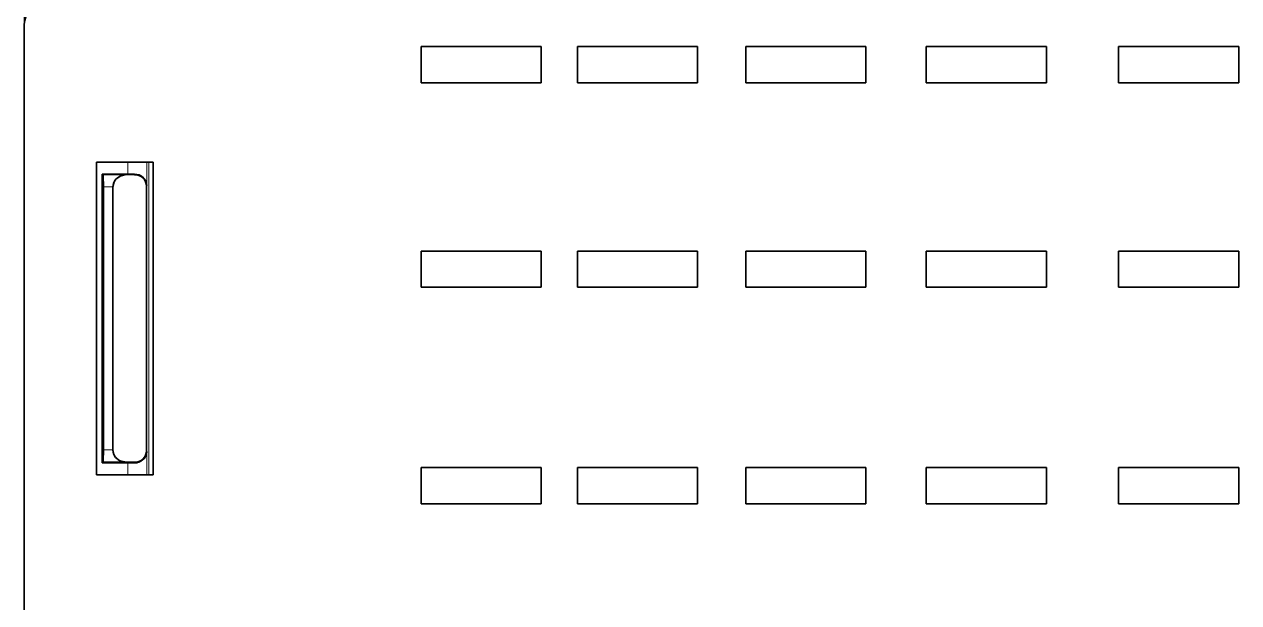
# Model space of a CAD drawing. Extents: x -45 to 645, y -160 to 467.
# Drawn here: x 291.1 to 341.6, y 141.4 to 165.5 of the extents above; entities that cross this region are included whole.
import ezdxf

# ---------------------------------------------------------------- set-up
doc = ezdxf.new("R2010")
doc.units = 0
doc.layers.add('layer 1', color=7, linetype='Continuous')

msp = doc.modelspace()

# ---------------------------------------------------------------- linework, layer by layer
at = {"color": 7, "lineweight": 35}
msp.add_line((291.132, 165.489), (291.132, 141.036), dxfattribs=at)
msp.add_line((291.132, 165.489), (291.132, 141.036), dxfattribs=at)
msp.add_line((291.132, 165.489), (291.132, 141.036), dxfattribs=at)
msp.add_line((291.132, 165.489), (291.132, 141.036), dxfattribs=at)
at = {"color": 7, "lineweight": 35, "ltscale": 0.0375}
for p, q in [((307.632, 163.062), (307.632, 164.562)), ((307.632, 163.062), (307.632, 164.562)), ((307.632, 163.062), (307.632, 164.562)), ((307.632, 163.062), (307.632, 164.562)), ((312.632, 164.562), (312.632, 163.062)), ((312.632, 164.562), (312.632, 163.062)), ((312.632, 164.562), (312.632, 163.062)), ((312.632, 164.562), (312.632, 163.062)), ((314.132, 163.062), (314.132, 164.562)), ((314.132, 163.062), (314.132, 164.562)), ((314.132, 163.062), (314.132, 164.562)), ((314.132, 163.062), (314.132, 164.562)), ((319.132, 164.562), (319.132, 163.062)), ((319.132, 164.562), (319.132, 163.062)), ((319.132, 164.562), (319.132, 163.062)), ((319.132, 164.562), (319.132, 163.062)), ((321.132, 163.062), (321.132, 164.562)), ((321.132, 163.062), (321.132, 164.562)), ((321.132, 163.062), (321.132, 164.562)), ((321.132, 163.062), (321.132, 164.562)), ((326.132, 164.562), (326.132, 163.062)), ((326.132, 164.562), (326.132, 163.062)), ((326.132, 164.562), (326.132, 163.062)), ((326.132, 164.562), (326.132, 163.062)), ((328.632, 163.062), (328.632, 164.562)), ((328.632, 163.062), (328.632, 164.562)), ((328.632, 163.062), (328.632, 164.562)), ((328.632, 163.062), (328.632, 164.562)), ((333.632, 164.562), (333.632, 163.062)), ((333.632, 164.562), (333.632, 163.062)), ((333.632, 164.562), (333.632, 163.062)), ((333.632, 164.562), (333.632, 163.062)), ((336.632, 163.062), (336.632, 164.562)), ((336.632, 163.062), (336.632, 164.562)), ((336.632, 163.062), (336.632, 164.562)), ((336.632, 163.062), (336.632, 164.562)), ((341.632, 164.562), (341.632, 163.062)), ((341.632, 164.562), (341.632, 163.062)), ((341.632, 164.562), (341.632, 163.062)), ((341.632, 164.562), (341.632, 163.062)), ((307.632, 154.562), (307.632, 156.062)), ((307.632, 154.562), (307.632, 156.062)), ((307.632, 154.562), (307.632, 156.062)), ((307.632, 154.562), (307.632, 156.062)), ((312.632, 156.062), (312.632, 154.562)), ((312.632, 156.062), (312.632, 154.562)), ((312.632, 156.062), (312.632, 154.562)), ((312.632, 156.062), (312.632, 154.562)), ((314.132, 154.562), (314.132, 156.062)), ((314.132, 154.562), (314.132, 156.062)), ((314.132, 154.562), (314.132, 156.062)), ((314.132, 154.562), (314.132, 156.062)), ((319.132, 156.062), (319.132, 154.562)), ((319.132, 156.062), (319.132, 154.562)), ((319.132, 156.062), (319.132, 154.562)), ((319.132, 156.062), (319.132, 154.562)), ((321.132, 154.562), (321.132, 156.062)), ((321.132, 154.562), (321.132, 156.062)), ((321.132, 154.562), (321.132, 156.062)), ((321.132, 154.562), (321.132, 156.062)), ((326.132, 156.062), (326.132, 154.562)), ((326.132, 156.062), (326.132, 154.562)), ((326.132, 156.062), (326.132, 154.562)), ((326.132, 156.062), (326.132, 154.562)), ((328.632, 154.562), (328.632, 156.062)), ((328.632, 154.562), (328.632, 156.062)), ((328.632, 154.562), (328.632, 156.062)), ((328.632, 154.562), (328.632, 156.062)), ((333.632, 156.062), (333.632, 154.562)), ((333.632, 156.062), (333.632, 154.562)), ((333.632, 156.062), (333.632, 154.562)), ((333.632, 156.062), (333.632, 154.562)), ((336.632, 154.562), (336.632, 156.062)), ((336.632, 154.562), (336.632, 156.062)), ((336.632, 154.562), (336.632, 156.062)), ((336.632, 154.562), (336.632, 156.062)), ((341.632, 156.062), (341.632, 154.562)), ((341.632, 156.062), (341.632, 154.562)), ((341.632, 156.062), (341.632, 154.562)), ((341.632, 156.062), (341.632, 154.562)), ((307.632, 145.562), (307.632, 147.062)), ((307.632, 145.562), (307.632, 147.062)), ((307.632, 145.562), (307.632, 147.062)), ((307.632, 145.562), (307.632, 147.062)), ((312.632, 147.062), (312.632, 145.562)), ((312.632, 147.062), (312.632, 145.562)), ((312.632, 147.062), (312.632, 145.562)), ((312.632, 147.062), (312.632, 145.562)), ((314.132, 145.562), (314.132, 147.062)), ((314.132, 145.562), (314.132, 147.062)), ((314.132, 145.562), (314.132, 147.062)), ((314.132, 145.562), (314.132, 147.062)), ((319.132, 147.062), (319.132, 145.562)), ((319.132, 147.062), (319.132, 145.562)), ((319.132, 147.062), (319.132, 145.562)), ((319.132, 147.062), (319.132, 145.562)), ((321.132, 145.562), (321.132, 147.062)), ((321.132, 145.562), (321.132, 147.062)), ((321.132, 145.562), (321.132, 147.062)), ((321.132, 145.562), (321.132, 147.062)), ((326.132, 147.062), (326.132, 145.562)), ((326.132, 147.062), (326.132, 145.562)), ((326.132, 147.062), (326.132, 145.562)), ((326.132, 147.062), (326.132, 145.562)), ((328.632, 145.562), (328.632, 147.062)), ((328.632, 145.562), (328.632, 147.062)), ((328.632, 145.562), (328.632, 147.062)), ((328.632, 145.562), (328.632, 147.062)), ((333.632, 147.062), (333.632, 145.562)), ((333.632, 147.062), (333.632, 145.562)), ((333.632, 147.062), (333.632, 145.562)), ((333.632, 147.062), (333.632, 145.562)), ((336.632, 145.562), (336.632, 147.062)), ((336.632, 145.562), (336.632, 147.062)), ((336.632, 145.562), (336.632, 147.062)), ((336.632, 145.562), (336.632, 147.062)), ((341.632, 147.062), (341.632, 145.562)), ((341.632, 147.062), (341.632, 145.562)), ((341.632, 147.062), (341.632, 145.562)), ((341.632, 147.062), (341.632, 145.562))]:
    msp.add_line(p, q, dxfattribs=at)
at = {"color": 7, "lineweight": 35, "ltscale": 0.125}
for p, q in [((307.632, 164.562), (312.632, 164.562)), ((307.632, 164.562), (312.632, 164.562)), ((307.632, 164.562), (312.632, 164.562)), ((307.632, 164.562), (312.632, 164.562)), ((314.132, 164.562), (319.132, 164.562)), ((314.132, 164.562), (319.132, 164.562)), ((314.132, 164.562), (319.132, 164.562)), ((314.132, 164.562), (319.132, 164.562)), ((321.132, 164.562), (326.132, 164.562)), ((321.132, 164.562), (326.132, 164.562)), ((321.132, 164.562), (326.132, 164.562)), ((321.132, 164.562), (326.132, 164.562)), ((328.632, 164.562), (333.632, 164.562)), ((328.632, 164.562), (333.632, 164.562)), ((328.632, 164.562), (333.632, 164.562)), ((328.632, 164.562), (333.632, 164.562)), ((336.632, 164.562), (341.632, 164.562)), ((336.632, 164.562), (341.632, 164.562)), ((336.632, 164.562), (341.632, 164.562)), ((336.632, 164.562), (341.632, 164.562)), ((312.632, 163.062), (307.632, 163.062)), ((312.632, 163.062), (307.632, 163.062)), ((312.632, 163.062), (307.632, 163.062)), ((312.632, 163.062), (307.632, 163.062)), ((319.132, 163.062), (314.132, 163.062)), ((319.132, 163.062), (314.132, 163.062)), ((319.132, 163.062), (314.132, 163.062)), ((319.132, 163.062), (314.132, 163.062)), ((326.132, 163.062), (321.132, 163.062)), ((326.132, 163.062), (321.132, 163.062)), ((326.132, 163.062), (321.132, 163.062)), ((326.132, 163.062), (321.132, 163.062)), ((333.632, 163.062), (328.632, 163.062)), ((333.632, 163.062), (328.632, 163.062)), ((333.632, 163.062), (328.632, 163.062)), ((333.632, 163.062), (328.632, 163.062)), ((341.632, 163.062), (336.632, 163.062)), ((341.632, 163.062), (336.632, 163.062)), ((341.632, 163.062), (336.632, 163.062)), ((341.632, 163.062), (336.632, 163.062)), ((307.632, 156.062), (312.632, 156.062)), ((307.632, 156.062), (312.632, 156.062)), ((307.632, 156.062), (312.632, 156.062)), ((307.632, 156.062), (312.632, 156.062)), ((314.132, 156.062), (319.132, 156.062)), ((314.132, 156.062), (319.132, 156.062)), ((314.132, 156.062), (319.132, 156.062)), ((314.132, 156.062), (319.132, 156.062)), ((321.132, 156.062), (326.132, 156.062)), ((321.132, 156.062), (326.132, 156.062)), ((321.132, 156.062), (326.132, 156.062)), ((321.132, 156.062), (326.132, 156.062)), ((328.632, 156.062), (333.632, 156.062)), ((328.632, 156.062), (333.632, 156.062)), ((328.632, 156.062), (333.632, 156.062)), ((328.632, 156.062), (333.632, 156.062)), ((336.632, 156.062), (341.632, 156.062)), ((336.632, 156.062), (341.632, 156.062)), ((336.632, 156.062), (341.632, 156.062)), ((336.632, 156.062), (341.632, 156.062)), ((312.632, 154.562), (307.632, 154.562)), ((312.632, 154.562), (307.632, 154.562)), ((312.632, 154.562), (307.632, 154.562)), ((312.632, 154.562), (307.632, 154.562)), ((319.132, 154.562), (314.132, 154.562)), ((319.132, 154.562), (314.132, 154.562)), ((319.132, 154.562), (314.132, 154.562)), ((319.132, 154.562), (314.132, 154.562)), ((326.132, 154.562), (321.132, 154.562)), ((326.132, 154.562), (321.132, 154.562)), ((326.132, 154.562), (321.132, 154.562)), ((326.132, 154.562), (321.132, 154.562)), ((333.632, 154.562), (328.632, 154.562)), ((333.632, 154.562), (328.632, 154.562)), ((333.632, 154.562), (328.632, 154.562)), ((333.632, 154.562), (328.632, 154.562)), ((341.632, 154.562), (336.632, 154.562)), ((341.632, 154.562), (336.632, 154.562)), ((341.632, 154.562), (336.632, 154.562)), ((341.632, 154.562), (336.632, 154.562)), ((307.632, 147.062), (312.632, 147.062)), ((307.632, 147.062), (312.632, 147.062)), ((307.632, 147.062), (312.632, 147.062)), ((307.632, 147.062), (312.632, 147.062)), ((314.132, 147.062), (319.132, 147.062)), ((314.132, 147.062), (319.132, 147.062)), ((314.132, 147.062), (319.132, 147.062)), ((314.132, 147.062), (319.132, 147.062)), ((321.132, 147.062), (326.132, 147.062)), ((321.132, 147.062), (326.132, 147.062)), ((321.132, 147.062), (326.132, 147.062)), ((321.132, 147.062), (326.132, 147.062)), ((328.632, 147.062), (333.632, 147.062)), ((328.632, 147.062), (333.632, 147.062)), ((328.632, 147.062), (333.632, 147.062)), ((328.632, 147.062), (333.632, 147.062)), ((336.632, 147.062), (341.632, 147.062)), ((336.632, 147.062), (341.632, 147.062)), ((336.632, 147.062), (341.632, 147.062)), ((336.632, 147.062), (341.632, 147.062)), ((312.632, 145.562), (307.632, 145.562)), ((312.632, 145.562), (307.632, 145.562)), ((312.632, 145.562), (307.632, 145.562)), ((312.632, 145.562), (307.632, 145.562)), ((319.132, 145.562), (314.132, 145.562)), ((319.132, 145.562), (314.132, 145.562)), ((319.132, 145.562), (314.132, 145.562)), ((319.132, 145.562), (314.132, 145.562)), ((326.132, 145.562), (321.132, 145.562)), ((326.132, 145.562), (321.132, 145.562)), ((326.132, 145.562), (321.132, 145.562)), ((326.132, 145.562), (321.132, 145.562)), ((333.632, 145.562), (328.632, 145.562)), ((333.632, 145.562), (328.632, 145.562)), ((333.632, 145.562), (328.632, 145.562)), ((333.632, 145.562), (328.632, 145.562)), ((341.632, 145.562), (336.632, 145.562)), ((341.632, 145.562), (336.632, 145.562)), ((341.632, 145.562), (336.632, 145.562)), ((341.632, 145.562), (336.632, 145.562))]:
    msp.add_line(p, q, dxfattribs=at)
at = {"color": 7, "lineweight": 35, "ltscale": 0.325}
for p, q in [((294.131, 159.762), (294.131, 146.762)), ((294.131, 159.762), (294.131, 146.762)), ((294.131, 159.762), (294.131, 146.762)), ((294.131, 159.762), (294.131, 146.762)), ((296.492, 146.762), (296.492, 159.762)), ((296.492, 146.762), (296.492, 159.762)), ((296.492, 146.762), (296.492, 159.762)), ((296.492, 146.762), (296.492, 159.762))]:
    msp.add_line(p, q, dxfattribs=at)
at = {"color": 7, "lineweight": 35, "ltscale": 0.059012}
for p, q in [((296.492, 159.762), (294.131, 159.762)), ((296.492, 159.762), (294.131, 159.762)), ((296.492, 159.762), (294.131, 159.762)), ((296.492, 159.762), (294.131, 159.762)), ((294.131, 146.762), (296.492, 146.762)), ((294.131, 146.762), (296.492, 146.762)), ((294.131, 146.762), (296.492, 146.762)), ((294.131, 146.762), (296.492, 146.762))]:
    msp.add_line(p, q, dxfattribs=at)
at = {"color": 7, "lineweight": 13, "ltscale": 0.0125}
for p, q in [((295.432, 159.262), (295.432, 159.762)), ((295.432, 159.262), (295.432, 159.762)), ((295.432, 159.262), (295.432, 159.762)), ((295.432, 159.262), (295.432, 159.762)), ((295.432, 147.262), (295.432, 146.762)), ((295.432, 146.762), (295.432, 147.262)), ((295.432, 147.262), (295.432, 146.762)), ((295.432, 146.762), (295.432, 147.262))]:
    msp.add_line(p, q, dxfattribs=at)
at = {"color": 7, "lineweight": 13, "ltscale": 0.024314}
for p, q in [((296.229, 158.79), (296.229, 159.762)), ((296.229, 159.762), (296.229, 158.79)), ((296.229, 158.79), (296.229, 159.762)), ((296.229, 159.762), (296.229, 158.79))]:
    msp.add_line(p, q, dxfattribs=at)
at = {"color": 7, "lineweight": 13, "ltscale": 0.325}
msp.add_line((296.306, 146.762), (296.306, 159.762), dxfattribs=at)
msp.add_line((296.306, 146.762), (296.306, 159.762), dxfattribs=at)
msp.add_line((296.306, 146.762), (296.306, 159.762), dxfattribs=at)
msp.add_line((296.306, 146.762), (296.306, 159.762), dxfattribs=at)
at = {"color": 7, "lineweight": 35, "ltscale": 0.3}
msp.add_line((294.368, 159.262), (294.368, 147.262), dxfattribs=at)
msp.add_line((294.368, 159.262), (294.368, 147.262), dxfattribs=at)
msp.add_line((294.368, 159.262), (294.368, 147.262), dxfattribs=at)
msp.add_line((294.368, 159.262), (294.368, 147.262), dxfattribs=at)
at = {"color": 7, "lineweight": 35, "ltscale": 0.026597}
for p, q in [((294.368, 159.262), (295.432, 159.262)), ((295.432, 159.262), (294.368, 159.262)), ((294.368, 159.262), (295.432, 159.262)), ((295.432, 159.262), (294.368, 159.262)), ((295.432, 147.262), (294.368, 147.262)), ((294.368, 147.262), (295.432, 147.262)), ((295.432, 147.262), (294.368, 147.262)), ((294.368, 147.262), (295.432, 147.262))]:
    msp.add_line(p, q, dxfattribs=at)
at = {"color": 7, "lineweight": 35, "ltscale": 0.001312}
for p, q in [((294.407, 159.227), (294.368, 159.262)), ((294.407, 159.227), (294.368, 159.262)), ((294.407, 159.227), (294.368, 159.262)), ((294.407, 159.227), (294.368, 159.262)), ((294.368, 147.262), (294.407, 147.298)), ((294.407, 147.298), (294.368, 147.262)), ((294.368, 147.262), (294.407, 147.298)), ((294.407, 147.298), (294.368, 147.262))]:
    msp.add_line(p, q, dxfattribs=at)
at = {"color": 7, "lineweight": 13, "ltscale": 0.022691}
for p, q in [((295.314, 159.227), (294.407, 159.227)), ((294.407, 159.227), (295.314, 159.227)), ((295.314, 159.227), (294.407, 159.227)), ((294.407, 159.227), (295.314, 159.227)), ((294.407, 147.298), (295.314, 147.298)), ((295.314, 147.298), (294.407, 147.298)), ((294.407, 147.298), (295.314, 147.298)), ((295.314, 147.298), (294.407, 147.298))]:
    msp.add_line(p, q, dxfattribs=at)
at = {"color": 7, "lineweight": 35, "ltscale": 0.009878}
msp.add_line((295.709, 159.24), (295.314, 159.227), dxfattribs=at)
msp.add_line((295.709, 159.24), (295.314, 159.227), dxfattribs=at)
at = {"color": 7, "lineweight": 35, "ltscale": 0.009879}
for p, q in [((295.314, 159.227), (295.709, 159.24)), ((295.314, 159.227), (295.709, 159.24)), ((295.314, 147.298), (295.709, 147.285)), ((295.709, 147.285), (295.314, 147.298)), ((295.314, 147.298), (295.709, 147.285)), ((295.709, 147.285), (295.314, 147.298))]:
    msp.add_line(p, q, dxfattribs=at)
at = {"color": 7, "lineweight": 35, "ltscale": 0.007178}
for p, q in [((295.432, 159.262), (295.719, 159.264)), ((295.432, 159.262), (295.719, 159.264)), ((295.432, 159.262), (295.719, 159.264)), ((295.432, 159.262), (295.719, 159.264)), ((295.719, 147.261), (295.432, 147.262)), ((295.719, 147.261), (295.432, 147.262))]:
    msp.add_line(p, q, dxfattribs=at)
at = {"color": 7, "lineweight": 13, "ltscale": 0.000647}
msp.add_line((295.719, 159.264), (295.709, 159.24), dxfattribs=at)
msp.add_line((295.719, 159.264), (295.709, 159.24), dxfattribs=at)
at = {"color": 7, "lineweight": 13, "ltscale": 0.00064646}
for p, q in [((295.709, 159.24), (295.719, 159.264)), ((295.709, 159.24), (295.719, 159.264)), ((295.719, 147.261), (295.709, 147.285)), ((295.719, 147.261), (295.709, 147.285))]:
    msp.add_line(p, q, dxfattribs=at)
at = {"color": 7, "lineweight": 35, "ltscale": 0.273248}
msp.add_line((294.425, 158.727), (294.425, 147.797), dxfattribs=at)
msp.add_line((294.425, 158.727), (294.425, 147.797), dxfattribs=at)
msp.add_line((294.425, 158.727), (294.425, 147.797), dxfattribs=at)
msp.add_line((294.425, 158.727), (294.425, 147.797), dxfattribs=at)
at = {"color": 7, "lineweight": 13, "ltscale": 0.009735}
for p, q in [((294.425, 158.727), (294.815, 158.727)), ((294.815, 158.727), (294.425, 158.727)), ((294.425, 158.727), (294.815, 158.727)), ((294.815, 158.727), (294.425, 158.727)), ((294.815, 147.798), (294.425, 147.798)), ((294.815, 147.798), (294.425, 147.798)), ((294.425, 147.797), (294.815, 147.797)), ((294.425, 147.797), (294.815, 147.797))]:
    msp.add_line(p, q, dxfattribs=at)
at = {"color": 7, "lineweight": 35, "ltscale": 0.273247}
msp.add_line((294.815, 147.798), (294.815, 158.727), dxfattribs=at)
msp.add_line((294.815, 147.798), (294.815, 158.727), dxfattribs=at)
msp.add_line((294.815, 147.798), (294.815, 158.727), dxfattribs=at)
msp.add_line((294.815, 147.798), (294.815, 158.727), dxfattribs=at)
at = {"color": 7, "lineweight": 13, "ltscale": 0.000877}
msp.add_line((296.216, 158.757), (296.229, 158.79), dxfattribs=at)
msp.add_line((296.216, 158.757), (296.229, 158.79), dxfattribs=at)
at = {"color": 7, "lineweight": 13, "ltscale": 0.000877176}
msp.add_line((296.229, 158.79), (296.216, 158.757), dxfattribs=at)
msp.add_line((296.229, 158.79), (296.216, 158.757), dxfattribs=at)
at = {"color": 7, "lineweight": 35, "ltscale": 0.274743}
msp.add_line((296.216, 147.768), (296.216, 158.757), dxfattribs=at)
msp.add_line((296.216, 147.768), (296.216, 158.757), dxfattribs=at)
msp.add_line((296.216, 147.768), (296.216, 158.757), dxfattribs=at)
msp.add_line((296.216, 147.768), (296.216, 158.757), dxfattribs=at)
at = {"color": 7, "lineweight": 13, "ltscale": 0.000878}
msp.add_line((296.229, 147.735), (296.216, 147.768), dxfattribs=at)
msp.add_line((296.229, 147.735), (296.216, 147.768), dxfattribs=at)
at = {"color": 7, "lineweight": 13, "ltscale": 0.000877531}
msp.add_line((296.216, 147.768), (296.229, 147.735), dxfattribs=at)
msp.add_line((296.216, 147.768), (296.229, 147.735), dxfattribs=at)
at = {"color": 7, "lineweight": 13, "ltscale": 0.024313}
for p, q in [((296.229, 146.762), (296.229, 147.735)), ((296.229, 147.735), (296.229, 146.762)), ((296.229, 146.762), (296.229, 147.735)), ((296.229, 147.735), (296.229, 146.762))]:
    msp.add_line(p, q, dxfattribs=at)
at = {"color": 7, "lineweight": 35, "ltscale": 0.007177}
msp.add_line((295.719, 147.261), (295.432, 147.262), dxfattribs=at)
msp.add_line((295.719, 147.261), (295.432, 147.262), dxfattribs=at)
at = {"color": 7, "lineweight": 13, "ltscale": 0.000646}
msp.add_line((295.709, 147.285), (295.719, 147.261), dxfattribs=at)
msp.add_line((295.709, 147.285), (295.719, 147.261), dxfattribs=at)
at = {"color": 7, "lineweight": 35}
for points in [[(294.407, 159.227), (294.408, 159.225), (294.41, 159.214), (294.417, 159.13), (294.425, 158.727)], [(294.425, 158.727), (294.412, 159.198), (294.409, 159.223), (294.407, 159.226), (294.407, 159.227)], [(294.407, 159.227), (294.408, 159.225), (294.41, 159.214), (294.417, 159.13), (294.425, 158.727)], [(294.425, 158.727), (294.412, 159.198), (294.409, 159.223), (294.407, 159.226), (294.407, 159.227)], [(294.815, 158.727), (294.837, 158.872), (294.898, 158.999), (295.003, 159.113), (295.128, 159.186), (295.314, 159.227)], [(295.314, 159.227), (295.115, 159.181), (294.937, 159.05), (294.863, 158.938), (294.815, 158.727)], [(294.815, 158.727), (294.837, 158.872), (294.898, 158.999), (295.003, 159.113), (295.128, 159.186), (295.314, 159.227)], [(295.314, 159.227), (295.115, 159.181), (294.937, 159.05), (294.863, 158.938), (294.815, 158.727)], [(296.229, 158.79), (296.181, 158.986), (296.043, 159.156), (295.895, 159.236), (295.719, 159.264)], [(295.719, 159.264), (295.903, 159.233), (296.052, 159.149), (296.183, 158.981), (296.229, 158.79)], [(296.229, 158.79), (296.181, 158.986), (296.043, 159.156), (295.895, 159.236), (295.719, 159.264)], [(295.719, 159.264), (295.903, 159.233), (296.052, 159.149), (296.183, 158.981), (296.229, 158.79)], [(294.425, 147.797), (294.412, 147.327), (294.409, 147.302), (294.407, 147.299), (294.407, 147.298)], [(294.407, 147.298), (294.408, 147.3), (294.411, 147.312), (294.418, 147.399), (294.425, 147.797)], [(294.425, 147.797), (294.412, 147.327), (294.409, 147.302), (294.407, 147.299), (294.407, 147.298)], [(294.407, 147.298), (294.408, 147.3), (294.411, 147.312), (294.418, 147.399), (294.425, 147.797)], [(295.314, 147.298), (295.108, 147.347), (294.928, 147.485), (294.856, 147.603), (294.815, 147.798)], [(295.314, 147.298), (295.108, 147.347), (294.928, 147.485), (294.856, 147.603), (294.815, 147.798)], [(296.229, 147.735), (296.194, 147.567), (296.094, 147.415), (295.89, 147.287), (295.719, 147.261)], [(296.229, 147.735), (296.207, 147.603), (296.125, 147.451), (295.982, 147.328), (295.818, 147.269), (295.719, 147.261)], [(296.229, 147.735), (296.194, 147.567), (296.094, 147.415), (295.89, 147.287), (295.719, 147.261)], [(296.229, 147.735), (296.207, 147.603), (296.125, 147.451), (295.982, 147.328), (295.818, 147.269), (295.719, 147.261)]]:
    msp.add_lwpolyline(points, dxfattribs=at)
for centre, radius, start, end in [((291.932, 165.489), 0.8, 91.9997, 180), ((291.932, 165.489), 0.8, 91.9997, 180), ((295.733, 158.757), 0.483, 0.0251, 92.8325), ((295.733, 158.757), 0.483, 0.0218, 92.8332), ((295.733, 158.757), 0.483, 0.0251, 92.8325), ((295.733, 158.757), 0.483, 0.0218, 92.8332), ((295.733, 147.767), 0.482, 267.1207, 0.0356), ((295.733, 147.768), 0.483, 267.1731, 359.9729), ((295.733, 147.767), 0.482, 267.1207, 0.0356), ((295.733, 147.768), 0.483, 267.1731, 359.9729)]:
    msp.add_arc(centre, radius, start, end, dxfattribs=at)
msp.add_ellipse((295.332, 147.798), major_axis=(-0.518, -0.001), ratio=0.965689, start_param=6.281441, end_param=7.817332, dxfattribs=at)
msp.add_ellipse((295.332, 147.798), major_axis=(-0.518, -0.001), ratio=0.965689, start_param=6.281441, end_param=7.817332, dxfattribs=at)
at = {"layer": 'layer 1', "color": 7, "lineweight": 9, "true_color": 0xffffff}
for points in [[(291.132, 165.489), (291.132, 166.569), (291.132, 168.19), (291.132, 168.73)], [(291.904, 166.289), (291.389, 166.271), (291.132, 165.747), (291.132, 165.489)], [(291.132, 165.489), (291.132, 157.338), (291.132, 145.111), (291.132, 141.036)], [(307.632, 164.562), (309.298, 164.562), (311.798, 164.562), (312.632, 164.562)], [(307.632, 163.062), (307.632, 163.562), (307.632, 164.312), (307.632, 164.562)], [(312.632, 164.562), (312.632, 164.062), (312.632, 163.312), (312.632, 163.062)], [(314.132, 164.562), (315.798, 164.562), (318.298, 164.562), (319.132, 164.562)], [(314.132, 163.062), (314.132, 163.562), (314.132, 164.312), (314.132, 164.562)], [(319.132, 164.562), (319.132, 164.062), (319.132, 163.312), (319.132, 163.062)], [(321.132, 164.562), (322.798, 164.562), (325.298, 164.562), (326.132, 164.562)], [(321.132, 163.062), (321.132, 163.562), (321.132, 164.312), (321.132, 164.562)], [(326.132, 164.562), (326.132, 164.062), (326.132, 163.312), (326.132, 163.062)], [(328.632, 164.562), (330.298, 164.562), (332.798, 164.562), (333.632, 164.562)], [(328.632, 163.062), (328.632, 163.562), (328.632, 164.312), (328.632, 164.562)], [(333.632, 164.562), (333.632, 164.062), (333.632, 163.312), (333.632, 163.062)], [(336.632, 164.562), (338.298, 164.562), (340.798, 164.562), (341.632, 164.562)], [(336.632, 163.062), (336.632, 163.562), (336.632, 164.312), (336.632, 164.562)], [(341.632, 164.562), (341.632, 164.062), (341.632, 163.312), (341.632, 163.062)], [(312.632, 163.062), (310.965, 163.062), (308.465, 163.062), (307.632, 163.062)], [(319.132, 163.062), (317.465, 163.062), (314.965, 163.062), (314.132, 163.062)], [(326.132, 163.062), (324.465, 163.062), (321.965, 163.062), (321.132, 163.062)], [(333.632, 163.062), (331.965, 163.062), (329.465, 163.062), (328.632, 163.062)], [(341.632, 163.062), (339.965, 163.062), (337.465, 163.062), (336.632, 163.062)], [(294.131, 159.762), (294.131, 155.429), (294.131, 148.929), (294.131, 146.762)], [(296.492, 159.762), (295.705, 159.762), (294.525, 159.762), (294.131, 159.762)], [(296.492, 146.762), (296.492, 151.096), (296.492, 157.596), (296.492, 159.762)], [(294.407, 159.227), (294.394, 159.239), (294.374, 159.256), (294.368, 159.262)], [(294.368, 159.262), (294.722, 159.262), (295.254, 159.262), (295.432, 159.262)], [(294.368, 147.262), (294.368, 151.262), (294.368, 157.262), (294.368, 159.262)], [(295.314, 159.227), (294.987, 159.221), (294.818, 158.891), (294.815, 158.727)], [(295.709, 159.24), (295.578, 159.236), (295.38, 159.229), (295.314, 159.227)], [(295.432, 159.262), (295.53, 159.262), (295.628, 159.263), (295.719, 159.264)], [(294.425, 147.797), (294.425, 151.441), (294.425, 156.906), (294.425, 158.727)], [(294.815, 158.727), (294.815, 155.084), (294.815, 149.619), (294.815, 147.798)], [(296.216, 158.757), (296.216, 155.094), (296.216, 149.599), (296.216, 147.768)], [(307.632, 156.062), (309.298, 156.062), (311.798, 156.062), (312.632, 156.062)], [(307.632, 154.562), (307.632, 155.062), (307.632, 155.812), (307.632, 156.062)], [(312.632, 156.062), (312.632, 155.562), (312.632, 154.812), (312.632, 154.562)], [(314.132, 156.062), (315.798, 156.062), (318.298, 156.062), (319.132, 156.062)], [(314.132, 154.562), (314.132, 155.062), (314.132, 155.812), (314.132, 156.062)], [(319.132, 156.062), (319.132, 155.562), (319.132, 154.812), (319.132, 154.562)], [(321.132, 156.062), (322.798, 156.062), (325.298, 156.062), (326.132, 156.062)], [(321.132, 154.562), (321.132, 155.062), (321.132, 155.812), (321.132, 156.062)], [(326.132, 156.062), (326.132, 155.562), (326.132, 154.812), (326.132, 154.562)], [(328.632, 156.062), (330.298, 156.062), (332.798, 156.062), (333.632, 156.062)], [(328.632, 154.562), (328.632, 155.062), (328.632, 155.812), (328.632, 156.062)], [(333.632, 156.062), (333.632, 155.562), (333.632, 154.812), (333.632, 154.562)], [(336.632, 156.062), (338.298, 156.062), (340.798, 156.062), (341.632, 156.062)], [(336.632, 154.562), (336.632, 155.062), (336.632, 155.812), (336.632, 156.062)], [(341.632, 156.062), (341.632, 155.562), (341.632, 154.812), (341.632, 154.562)], [(312.632, 154.562), (310.965, 154.562), (308.465, 154.562), (307.632, 154.562)], [(319.132, 154.562), (317.465, 154.562), (314.965, 154.562), (314.132, 154.562)], [(326.132, 154.562), (324.465, 154.562), (321.965, 154.562), (321.132, 154.562)], [(333.632, 154.562), (331.965, 154.562), (329.465, 154.562), (328.632, 154.562)], [(341.632, 154.562), (339.965, 154.562), (337.465, 154.562), (336.632, 154.562)], [(294.815, 147.798), (294.821, 147.47), (295.151, 147.301), (295.314, 147.298)], [(295.719, 147.261), (296.046, 147.25), (296.222, 147.572), (296.229, 147.735)], [(294.368, 147.262), (294.381, 147.274), (294.4, 147.292), (294.407, 147.298)], [(295.432, 147.262), (295.077, 147.262), (294.545, 147.262), (294.368, 147.262)], [(295.314, 147.298), (295.446, 147.293), (295.643, 147.287), (295.709, 147.285)], [(295.719, 147.261), (295.627, 147.262), (295.53, 147.262), (295.432, 147.262)], [(307.632, 147.062), (309.298, 147.062), (311.798, 147.062), (312.632, 147.062)], [(307.632, 145.562), (307.632, 146.062), (307.632, 146.812), (307.632, 147.062)], [(312.632, 147.062), (312.632, 146.562), (312.632, 145.812), (312.632, 145.562)], [(314.132, 147.062), (315.798, 147.062), (318.298, 147.062), (319.132, 147.062)], [(314.132, 145.562), (314.132, 146.062), (314.132, 146.812), (314.132, 147.062)], [(319.132, 147.062), (319.132, 146.562), (319.132, 145.812), (319.132, 145.562)], [(321.132, 147.062), (322.798, 147.062), (325.298, 147.062), (326.132, 147.062)], [(321.132, 145.562), (321.132, 146.062), (321.132, 146.812), (321.132, 147.062)], [(326.132, 147.062), (326.132, 146.562), (326.132, 145.812), (326.132, 145.562)], [(328.632, 147.062), (330.298, 147.062), (332.798, 147.062), (333.632, 147.062)], [(328.632, 145.562), (328.632, 146.062), (328.632, 146.812), (328.632, 147.062)], [(333.632, 147.062), (333.632, 146.562), (333.632, 145.812), (333.632, 145.562)], [(336.632, 147.062), (338.298, 147.062), (340.798, 147.062), (341.632, 147.062)], [(336.632, 145.562), (336.632, 146.062), (336.632, 146.812), (336.632, 147.062)], [(341.632, 147.062), (341.632, 146.562), (341.632, 145.812), (341.632, 145.562)], [(294.131, 146.762), (294.918, 146.762), (296.098, 146.762), (296.492, 146.762)], [(312.632, 145.562), (310.965, 145.562), (308.465, 145.562), (307.632, 145.562)], [(319.132, 145.562), (317.465, 145.562), (314.965, 145.562), (314.132, 145.562)], [(326.132, 145.562), (324.465, 145.562), (321.965, 145.562), (321.132, 145.562)], [(333.632, 145.562), (331.965, 145.562), (329.465, 145.562), (328.632, 145.562)], [(341.632, 145.562), (339.965, 145.562), (337.465, 145.562), (336.632, 145.562)]]:
    msp.add_open_spline(points, degree=3, dxfattribs=at)
for points, knots in [([(294.425, 158.727), (294.425, 158.843), (294.424, 158.959), (294.42, 159.074), (294.418, 159.11), (294.417, 159.145), (294.414, 159.181), (294.413, 159.196), (294.412, 159.212), (294.407, 159.227)], [0, 0, 0, 0, 0.333333, 0.333333, 0.333333, 0.666667, 0.666667, 0.666667, 1, 1, 1, 1]), ([(295.709, 159.24), (295.847, 159.247), (296.016, 159.155), (296.066, 159.107), (296.166, 159.012), (296.216, 158.826), (296.216, 158.757)], [0, 0, 0, 0, 0.5, 0.5, 0.5, 1, 1, 1, 1]), ([(294.407, 147.298), (294.412, 147.312), (294.413, 147.328), (294.414, 147.344), (294.417, 147.379), (294.418, 147.415), (294.42, 147.45), (294.424, 147.566), (294.425, 147.682), (294.425, 147.797)], [0, 0, 0, 0, 0.333333, 0.333333, 0.333333, 0.666667, 0.666667, 0.666667, 1, 1, 1, 1]), ([(295.709, 147.285), (295.847, 147.278), (296.016, 147.37), (296.066, 147.418), (296.166, 147.513), (296.216, 147.699), (296.216, 147.768)], [0, 0, 0, 0, 0.5, 0.5, 0.5, 1, 1, 1, 1])]:
    msp.add_open_spline(points, degree=3, knots=knots, dxfattribs=at)

doc.saveas('drawing.dxf')
